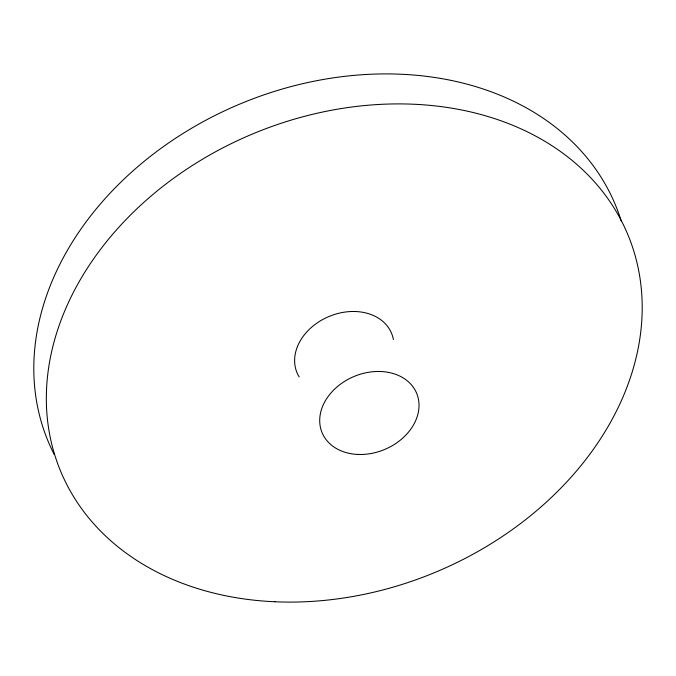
<?xml version="1.0" encoding="UTF-8"?>
<svg xmlns="http://www.w3.org/2000/svg" width="676" height="676" viewBox="0 0 676 676"><rect width="100%" height="100%" fill="white"/><g stroke="black" fill="none" stroke-linecap="round" stroke-linejoin="round"><path stroke-width="1.01" d="M54.249 454.517A307.293 237.453 -22.7 0 1 242.126 103.098A307.293 237.453 -22.7 0 1 621.236 221.027M299.172 376.946A51.215 39.571 -22.7 0 1 330.133 316.022A51.215 39.571 -22.7 0 1 393.398 339.563M357.807 454.433A51.215 39.571 -22.7 0 0 416.965 394.091A51.215 39.571 -22.7 0 0 333.319 390.398A51.215 39.571 -22.7 0 0 357.807 454.433M274.929 601.767A307.293 237.453 -22.7 0 0 629.871 239.693A307.293 237.453 -22.7 0 0 128.017 217.528A307.293 237.453 -22.7 0 0 274.929 601.767"/></g></svg>
